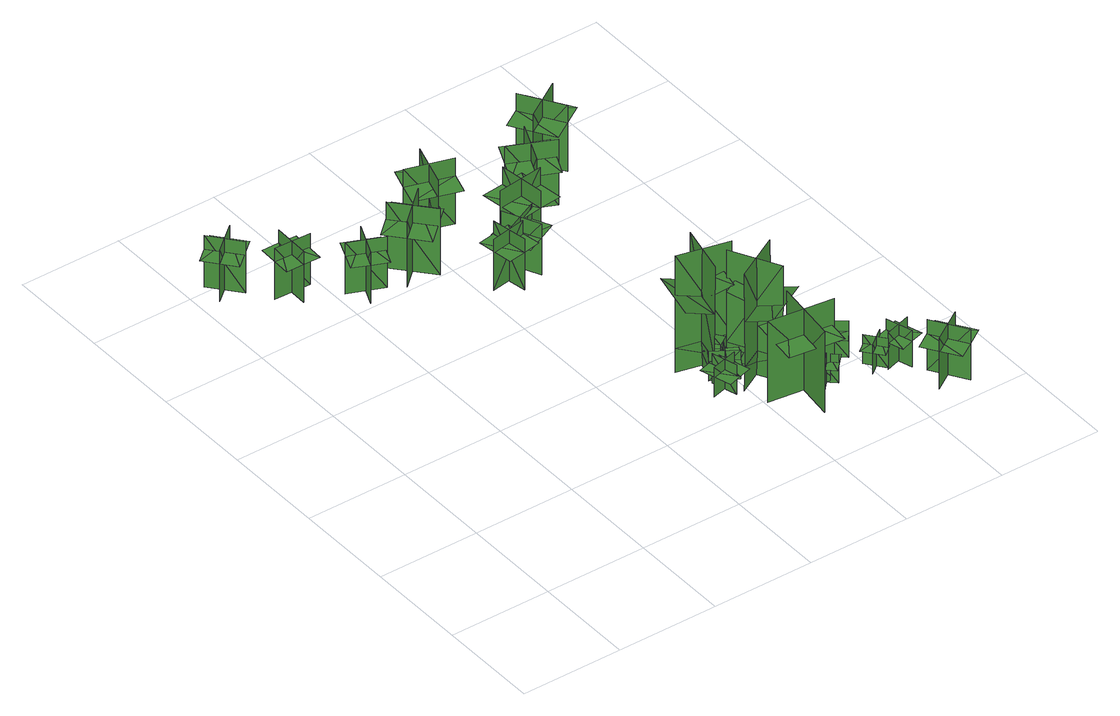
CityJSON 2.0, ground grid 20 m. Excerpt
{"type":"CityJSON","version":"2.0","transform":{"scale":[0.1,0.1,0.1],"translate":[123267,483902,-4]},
"CityObjects":{
"tree1":{"type":"SolitaryVegetationObject","geometry":[{"type":"MultiSurface","lod":"1","boundaries":[[[0,1,2]],[[0,2,3]],[[4,5,6]],[[4,6,7]],[[8,9,10]],[[8,10,11]],[[8,11,12]],[[8,12,13]]]}]},
"tree2":{"type":"SolitaryVegetationObject","geometry":[{"type":"MultiSurface","lod":"1","boundaries":[[[14,15,16]],[[14,16,17]],[[18,19,20]],[[18,20,21]],[[22,23,24]],[[22,24,25]],[[22,25,26]],[[22,26,27]]]}]},
"tree3":{"type":"SolitaryVegetationObject","geometry":[{"type":"MultiSurface","lod":"1","boundaries":[[[28,29,30]],[[28,30,31]],[[32,33,34]],[[32,34,35]],[[36,37,38]],[[36,38,39]],[[36,39,40]],[[36,40,41]]]}]},
"tree4":{"type":"SolitaryVegetationObject","geometry":[{"type":"MultiSurface","lod":"1","boundaries":[[[42,43,44]],[[42,44,45]],[[46,47,48]],[[46,48,49]],[[50,51,52]],[[50,52,53]],[[50,53,54]],[[50,54,55]]]}]},
"tree5":{"type":"SolitaryVegetationObject","geometry":[{"type":"MultiSurface","lod":"1","boundaries":[[[56,57,58]],[[56,58,59]],[[60,61,62]],[[60,62,63]],[[64,65,66]],[[64,66,67]],[[64,67,68]],[[64,68,69]]]}]},
"tree6":{"type":"SolitaryVegetationObject","geometry":[{"type":"MultiSurface","lod":"1","boundaries":[[[70,71,72]],[[70,72,73]],[[74,75,76]],[[74,76,77]],[[78,79,80]],[[78,80,81]],[[78,81,82]],[[78,82,83]]]}]},
"tree7":{"type":"SolitaryVegetationObject","geometry":[{"type":"MultiSurface","lod":"1","boundaries":[[[84,85,86]],[[84,86,87]],[[88,89,90]],[[88,90,91]],[[92,93,94]],[[92,94,95]],[[92,95,96]],[[92,96,97]]]}]},
"tree8":{"type":"SolitaryVegetationObject","geometry":[{"type":"MultiSurface","lod":"1","boundaries":[[[98,99,100]],[[98,100,101]],[[102,103,104]],[[102,104,105]],[[106,107,103]],[[106,103,102]],[[108,109,99]],[[108,99,98]],[[110,111,112]],[[110,112,113]],[[114,115,116]],[[114,116,117]]]}]},
"tree9":{"type":"SolitaryVegetationObject","geometry":[{"type":"MultiSurface","lod":"1","boundaries":[[[118,119,120]],[[118,120,121]],[[122,123,124]],[[122,124,125]],[[126,127,128]],[[126,128,129]],[[126,129,130]],[[126,130,131]]]}]},
"tree10":{"type":"SolitaryVegetationObject","geometry":[{"type":"MultiSurface","lod":"1","boundaries":[[[132,133,134]],[[132,134,135]],[[136,137,138]],[[136,138,139]],[[140,141,142]],[[140,142,143]],[[140,143,144]],[[140,144,145]]]}]},
"tree11":{"type":"SolitaryVegetationObject","geometry":[{"type":"MultiSurface","lod":"1","boundaries":[[[146,147,148]],[[146,148,149]],[[150,151,152]],[[150,152,153]],[[154,155,156]],[[154,156,157]],[[154,157,158]],[[154,158,159]]]}]},
"tree12":{"type":"SolitaryVegetationObject","geometry":[{"type":"MultiSurface","lod":"1","boundaries":[[[160,161,162]],[[160,162,163]],[[164,165,166]],[[164,166,167]],[[168,169,170]],[[168,170,171]],[[168,171,172]],[[168,172,173]]]}]},
"tree13":{"type":"SolitaryVegetationObject","geometry":[{"type":"MultiSurface","lod":"1","boundaries":[[[174,175,176]],[[174,176,177]],[[178,179,180]],[[178,180,181]],[[182,183,179]],[[182,179,178]],[[184,185,175]],[[184,175,174]],[[186,187,188]],[[186,188,189]],[[190,191,192]],[[190,192,193]]]}]},
"tree14":{"type":"SolitaryVegetationObject","geometry":[{"type":"MultiSurface","lod":"1","boundaries":[[[194,195,196]],[[194,196,197]],[[198,199,200]],[[198,200,201]],[[202,203,204]],[[202,204,205]],[[202,205,206]],[[202,206,207]]]}]},
"tree15":{"type":"SolitaryVegetationObject","geometry":[{"type":"MultiSurface","lod":"1","boundaries":[[[208,209,210]],[[208,210,211]],[[212,213,214]],[[212,214,215]],[[216,217,218]],[[216,218,219]],[[216,219,220]],[[216,220,221]]]}]},
"tree16":{"type":"SolitaryVegetationObject","geometry":[{"type":"MultiSurface","lod":"1","boundaries":[[[222,223,224]],[[222,224,225]],[[226,227,228]],[[226,228,229]],[[230,231,232]],[[230,232,233]],[[230,233,234]],[[230,234,235]]]}]},
"tree17":{"type":"SolitaryVegetationObject","geometry":[{"type":"MultiSurface","lod":"1","boundaries":[[[236,237,238]],[[236,238,239]],[[240,241,242]],[[240,242,243]],[[244,245,246]],[[244,246,247]],[[244,245,248]],[[244,248,249]]]}]},
"tree18":{"type":"SolitaryVegetationObject","geometry":[{"type":"MultiSurface","lod":"1","boundaries":[[[250,251,252]],[[250,252,253]],[[254,255,256]],[[254,256,257]],[[258,259,260]],[[258,260,261]],[[258,261,262]],[[258,262,263]]]}]},
"tree19":{"type":"SolitaryVegetationObject","geometry":[{"type":"MultiSurface","lod":"1","boundaries":[[[264,265,266]],[[264,266,267]],[[268,269,270]],[[268,270,271]],[[272,273,274]],[[272,274,275]],[[272,275,276]],[[272,276,277]]]}]},
"tree20":{"type":"SolitaryVegetationObject","geometry":[{"type":"MultiSurface","lod":"1","boundaries":[[[278,279,280]],[[278,280,281]],[[282,283,284]],[[282,284,285]],[[286,287,288]],[[286,288,289]],[[286,289,290]],[[286,290,291]]]}]},
"tree21":{"type":"SolitaryVegetationObject","geometry":[{"type":"MultiSurface","lod":"1","boundaries":[[[292,293,294]],[[292,294,295]],[[296,297,298]],[[296,298,299]],[[300,301,302]],[[300,302,303]],[[300,303,304]],[[300,304,305]]]}]},
"tree22":{"type":"SolitaryVegetationObject","geometry":[{"type":"MultiSurface","lod":"1","boundaries":[[[306,307,308]],[[306,308,309]],[[310,311,312]],[[310,312,313]],[[314,315,316]],[[314,316,317]],[[314,317,318]],[[314,318,319]]]}]},
"tree23":{"type":"SolitaryVegetationObject","geometry":[{"type":"MultiSurface","lod":"1","boundaries":[[[320,321,322]],[[320,322,323]],[[324,325,326]],[[324,326,327]],[[328,329,330]],[[328,330,331]],[[328,331,332]],[[328,332,333]]]}]}
},
"vertices":[
[78,947,15],[32,1002,15],[32,1002,123],[78,947,123],[83,999,15],[28,954,15],[28,954,123],[83,999,123],[83,999,95],[61,1026,95],[6,980,95],[28,954,95],[50,927,95],[105,973,95],
[180,904,12],[108,907,12],[108,907,120],[180,904,120],[144,943,12],[142,871,12],[142,871,120],[144,943,120],[144,943,92],[110,944,92],[107,872,92],[142,871,92],[176,870,92],[179,941,92],
[278,820,12],[212,848,12],[212,848,120],[278,820,120],[259,868,12],[230,802,12],[230,802,120],[259,868,120],[259,868,92],[227,882,92],[199,816,92],[230,802,92],[262,789,92],[290,854,92],
[372,797,10],[311,866,10],[311,866,149],[372,797,149],[376,864,10],[307,803,10],[307,803,149],[376,864,149],[376,864,113],[346,898,113],[277,837,113],[307,803,113],[336,770,113],[405,831,113],
[568,238,39],[568,238,101],[516,224,101],[516,224,39],[550,207,39],[550,207,101],[536,257,101],[536,257,39],[552,200,80],[577,207,80],[560,269,80],[534,261,80],[509,254,80],[526,192,80],
[546,279,25],[546,279,87],[592,251,87],[592,251,25],[582,287,25],[582,287,87],[555,242,87],[555,242,25],[586,293,67],[563,307,67],[530,252,67],[553,238,67],[576,225,67],[609,280,67],
[406,693,25],[476,705,25],[476,705,133],[406,693,133],[448,663,25],[437,734,25],[437,734,133],[448,663,133],[448,663,105],[482,669,105],[471,739,105],[437,734,105],[403,728,105],[414,657,105],
[554,275,69],[578,376,69],[579,375,264],[556,275,264],[621,316,69],[520,339,69],[520,339,264],[621,315,264],[621,315,18],[520,339,18],[556,275,18],[579,375,18],[555,275,164],[579,375,164],[527,388,183],[504,287,183],[576,362,195],[558,286,195],[597,277,205],[614,353,205],
[623,320,15],[623,320,77],[579,290,77],[579,290,15],[616,285,15],[616,285,77],[587,327,77],[587,327,15],[621,278,57],[643,294,57],[606,346,57],[584,331,57],[562,316,57],[599,263,57],
[711,150,32],[584,166,32],[584,166,203],[711,150,203],[660,214,32],[660,214,203],[644,87,203],[644,87,32],[660,214,149],[607,221,149],[595,120,149],[648,113,149],[701,106,149],[713,208,149],
[469,757,17],[502,687,17],[502,687,125],[469,757,125],[451,708,17],[521,741,17],[521,741,125],[451,708,125],[451,708,94],[468,673,94],[538,706,94],[521,741,94],[505,776,94],[435,743,94],
[421,868,4],[448,956,4],[448,956,143],[421,868,143],[480,900,4],[392,927,4],[392,927,143],[480,900,143],[480,900,106],[493,942,106],[405,969,106],[392,927,106],[379,885,106],[467,857,106],
[675,278,68],[584,228,68],[583,230,263],[674,280,263],[600,301,69],[649,210,69],[650,210,263],[600,301,263],[600,301,17],[650,210,17],[674,280,17],[583,230,17],[674,279,163],[583,229,163],[608,183,182],[699,233,182],[596,236,194],[664,274,194],[645,308,204],[577,271,204],
[714,141,28],[682,171,28],[682,171,89],[714,141,89],[713,170,28],[683,138,28],[683,138,89],[713,170,89],[713,170,72],[697,186,72],[667,153,72],[683,138,72],[699,123,72],[730,155,72],
[479,772,14],[571,783,14],[571,783,153],[479,772,153],[533,731,14],[521,822,14],[521,822,153],[533,731,153],[533,731,117],[577,736,117],[565,828,117],[521,822,117],[477,817,117],[489,725,117],
[714,275,9],[726,221,9],[726,221,86],[714,275,86],[694,244,9],[748,257,9],[748,257,86],[694,244,86],[694,244,64],[701,217,64],[754,230,64],[748,257,64],[741,284,64],[688,271,64],
[746,215,10],[766,258,10],[766,258,73],[746,215,73],[776,226,10],[733,246,10],[733,246,73],[776,226,73],[748,214,52],[767,257,52],[745,267,52],[726,224,52],[784,249,52],[765,206,52],
[745,200,12],[780,244,12],[780,244,89],[745,200,89],[782,204,12],[739,239,12],[739,239,89],[782,204,89],[782,204,68],[799,226,68],[756,260,68],[739,239,68],[722,217,68],[765,183,68],
[812,134,19],[785,169,19],[785,169,81],[812,134,81],[816,163,19],[781,136,19],[781,136,81],[816,163,81],[816,163,63],[802,180,63],[767,153,63],[781,136,63],[795,118,63],[829,146,63],
[643,828,13],[558,866,13],[558,866,152],[643,828,152],[618,891,13],[581,807,13],[581,807,152],[618,891,152],[618,891,116],[578,909,116],[540,825,116],[581,807,116],[621,789,116],[659,873,116],
[866,152,14],[814,136,14],[814,136,91],[866,152,91],[834,169,14],[850,117,14],[850,117,91],[834,169,91],[834,169,69],[807,161,69],[824,108,69],[850,117,69],[877,125,69],[860,178,69],
[911,79,19],[846,37,19],[846,37,126],[911,79,126],[861,90,19],[903,25,19],[903,25,126],[861,90,126],[861,90,96],[828,69,96],[871,4,96],[903,25,96],[936,46,96],[893,111,96],
[730,961,9],[652,912,9],[652,912,148],[730,961,148],[664,975,9],[713,897,9],[713,897,148],[664,975,148],[664,975,112],[627,952,112],[676,874,112],[713,897,112],[751,921,112],[702,999,112]
]}
